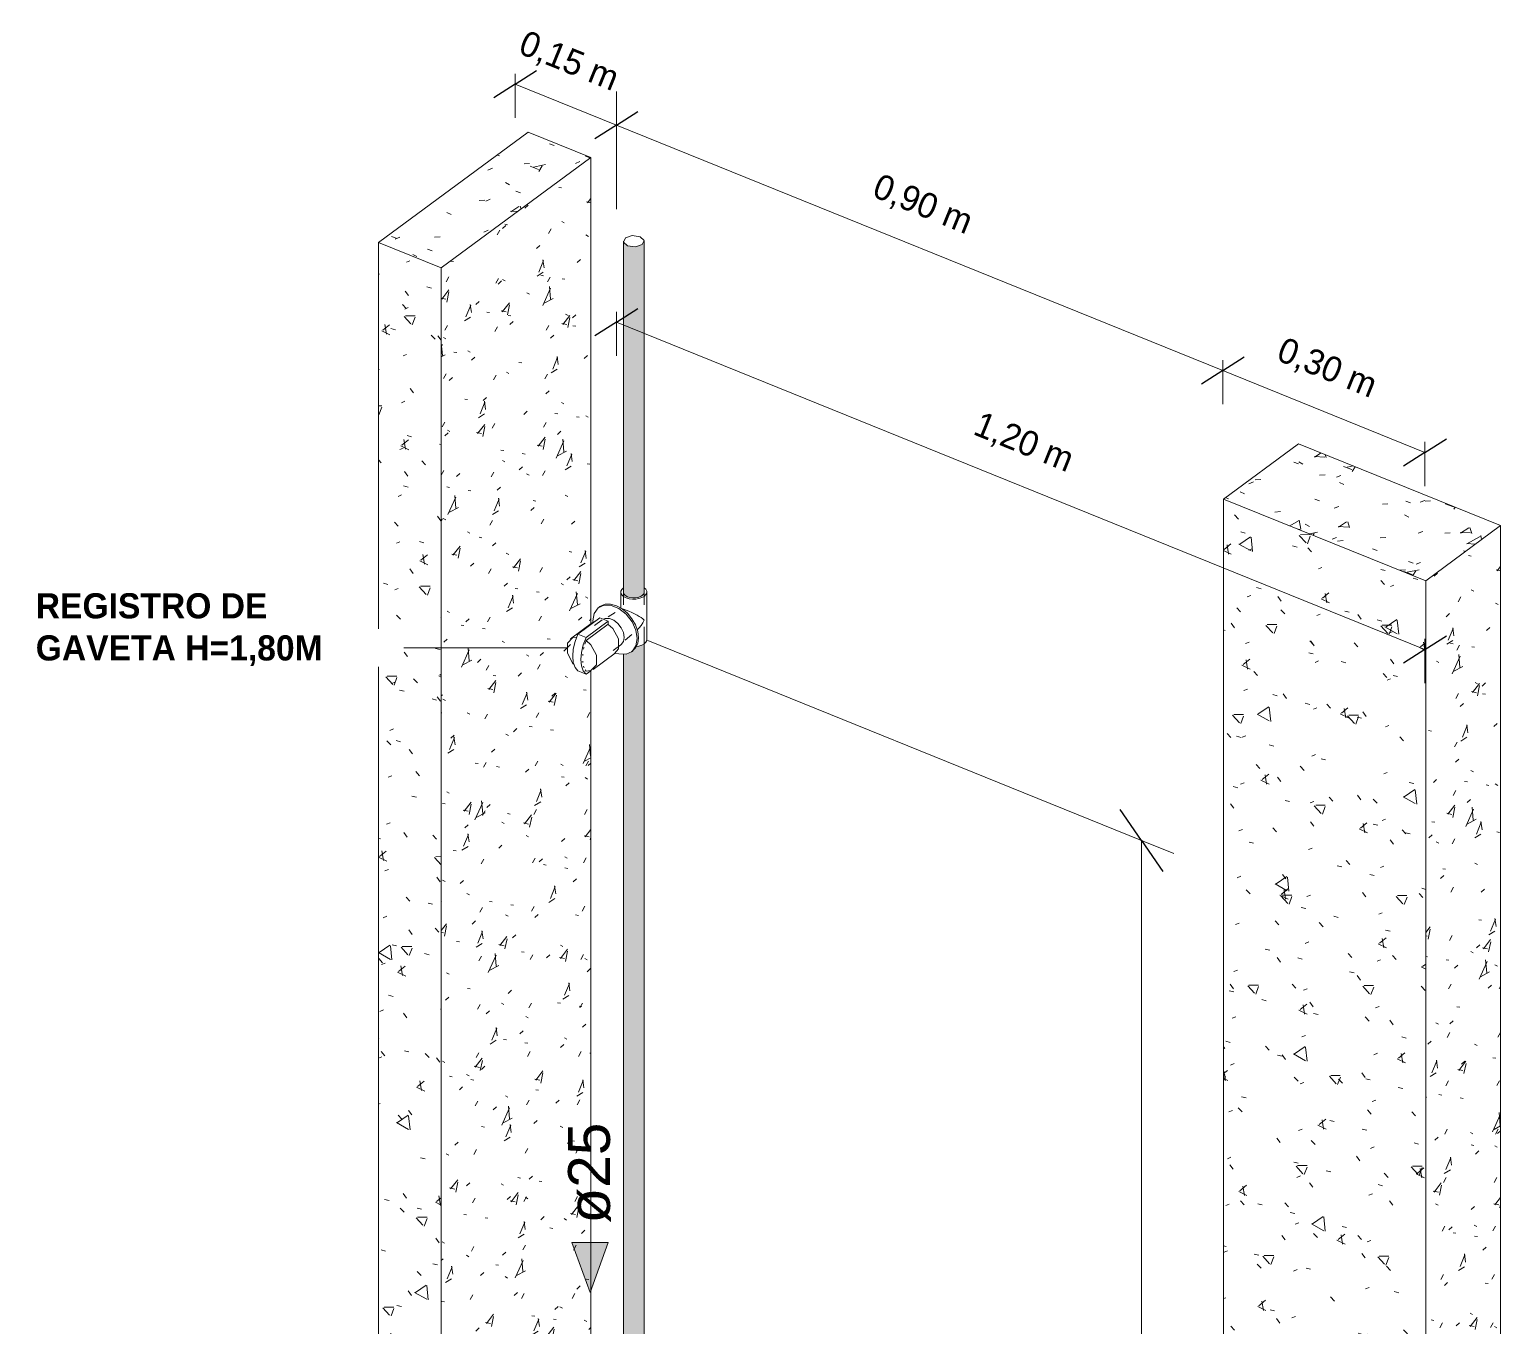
# Model space of a CAD drawing. Header units: metres. Extents: x 15 to 69.3, y -12.4 to 16.4.
# Drawn here: x 53.497 to 55.252, y 13.012 to 14.561 of the extents above; entities that cross this region are included whole.
import ezdxf

# ---------------------------------------------------------------- set-up
doc = ezdxf.new("R2010")
doc.units = ezdxf.units.M
for name, color, linetype, lineweight in [('A-ANNO-DIMS', 7, 'Continuous', 5), ('A-ANNO-DIMS-20', 7, 'Continuous', 5), ('G-ANNO-TEXT', 7, 'Continuous', 5), ('P-PIPE', 7, 'Continuous', 5), ('P-PIPE-IDEN', 7, 'Continuous', 5), ('S-COLS', 7, 'Continuous', 5)]:
    doc.layers.add(name, color=color, linetype=linetype, lineweight=lineweight)
doc.styles.add('Arial', font='arial.ttf', dxfattribs={"height": 0.05})
doc.styles.add('Century Gothic_1', font='GOTHIC.TTF', dxfattribs={"height": 0.03})
doc.styles.add('Century Gothic_B_1', font='GOTHICB.TTF', dxfattribs={"height": 0.03})
doc.dimstyles.new('Setores_1_5', dxfattribs={"dimscale": 0.3048, "dimtxt": 0.031325, "dimasz": 0.208333, "dimexe": 0.15748, "dimexo": 0.098425, "dimgap": 0.114829, "dimtad": 1, "dimrnd": 0.01, "dimzin": 0, "dimdsep": 46, "dimtxsty": 'Century Gothic_1', "dimblk1": 'OBLIQUE', "dimblk2": 'OBLIQUE', "dimsah": 1, "dimcen": 0.09, "dimazin": 0, "dimtfac": 1, "dimtdec": 4, "dimtix": 1, "dimtmove": 0, "dimatfit": 3, "dimfxl": 1, "dimtvp": 1, "dimtolj": 1, "dimtzin": 0, "dimarcsym": 2})
pattern_1 = [(33.089, (-0.36669, 12.919), (0.1457434, -0.0069737), [0.01169, -0.12861]), (357.261, (-0.36669, 12.919), (-0.0281986, 0.083573), [0.01216, -0.13375]), (108.643, (-0.35455, 12.919), (0.117552, 0.076597), [0.00735, -0.08085]), (29.677, (-0.36669, 12.941), (0.216862, -0.018392), [0.01822, -0.20038]), (102.012, (-0.34862, 12.94), (0.189925, 0.108226), [0.01079, -0.11866]), (355.153, (-0.36669, 12.941), (0.189924, 0.1082294), [0.01814, -0.1995]), (11.853, (-0.34637, 12.936), (0.1212938, -0.0447298), [0.01454, -0.15992]), (339.756, (-0.34637, 12.936), (0.0494425, 0.080569), [0.01077, -0.1185]), (58.463, (-0.33627, 12.932), (0.1707286, 0.035833), [0.00788, -0.08665]), (22.76, (-0.36669, 12.919), (0.0024734, 0.03698693), [0.00577, -0.10822, 0.00577, -0.11136, -0.11582]), (22.76, (-0.36669, 12.919), (0.0024734, 0.03698693), [-0.23112, 0.00577, -0.11005]), (4.117, (-0.36669, 12.919), (0.0534519, 0.0438206), [0.00667, -0.07049, 0.00667, -0.122, -0.051]), (4.117, (-0.36669, 12.919), (0.0534519, 0.0438206), [-0.20582, 0.00667, -0.04434]), (340.795, (-0.41201, 12.919), (0.1084739, -0.0025016), [0.00599, -0.03938, 0.00599, -0.13556, -0.18783]), (340.795, (-0.41201, 12.919), (0.1084739, -0.0025016), [-0.18692, 0.00599, -0.18184]), (333.388, (-0.43233, 12.919), (0.1185073, 0.0111235), [0.00553, -0.04893, 0.00553, -0.08127, -0.12316]), (333.388, (-0.43233, 12.919), (0.1185073, 0.0111235), [-0.14126, 0.00553, -0.11763])]

# ---------------------------------------------------------------- blocks, each defined once
blk = doc.blocks.new('Registro de Gaveta - Agua Fria - MEP - Tigre - PVC Cromado - 25 mm-135403-3D_DT_01')
at = {"layer": 'P-PIPE'}
for p, q in [((0.3724, 13.8896), (0.3724, 13.8704)), ((0.3781, 13.8853), (0.3764, 13.8869)), ((0.3865, 13.8828), (0.3833, 13.8832)), ((0.3956, 13.8842), (0.3929, 13.8833)), ((0.3979, 13.8855), (0.3957, 13.8843)), ((0.3995, 13.887), (0.3979, 13.8855)), ((0.4034, 13.833), (0.4034, 13.8896)), ((0.3475, 13.8723), (0.346, 13.8712)), ((0.3655, 13.8654), (0.3572, 13.8601)), ((0.3387, 13.8532), (0.3125, 13.8338)), ((0.3211, 13.8394), (0.3473, 13.8587)), ((0.3571, 13.8548), (0.3309, 13.8354)), ((0.3309, 13.8319), (0.3571, 13.8512)), ((0.3391, 13.8554), (0.3392, 13.8534)), ((0.3502, 13.8566), (0.3411, 13.8499)), ((0.3473, 13.8587), (0.3571, 13.8548)), ((0.3571, 13.8512), (0.3571, 13.8548)), ((0.3211, 13.8394), (0.3309, 13.8354)), ((0.3295, 13.8276), (0.3309, 13.8318)), ((0.3777, 13.8323), (0.3853, 13.8388)), ((0.3919, 13.8444), (0.3921, 13.8446)), ((0.3395, 13.7973), (0.3657, 13.8167)), ((0.3633, 13.8199), (0.3723, 13.8266)), ((0.385, 13.8183), (0.3865, 13.8195)), ((0.3309, 13.7918), (0.3211, 13.7957)), ((0.3309, 13.7953), (0.3299, 13.7968)), ((0.3309, 13.7918), (0.3364, 13.7958))]:
    blk.add_line(p, q, dxfattribs=at)
for points in [[(0.3754, 13.8946, 0), (0.3734, 13.8927, 0), (0.3725, 13.8905, 0), (0.3725, 13.8883, 0), (0.3737, 13.8862, 0), (0.3757, 13.8843, 0), (0.3786, 13.8828, 0)], [(0.3764, 13.8869, 0), (0.3755, 13.8886, 0), (0.3754, 13.8904, 0)], [(0.3832, 13.8833, 0), (0.3804, 13.8841, 0), (0.3782, 13.8853, 0)], [(0.3786, 13.8828, 0), (0.3822, 13.8817, 0), (0.3861, 13.8812, 0), (0.3902, 13.8812, 0), (0.394, 13.8818, 0), (0.3975, 13.883, 0), (0.4003, 13.8845, 0), (0.4023, 13.8865, 0), (0.4033, 13.8886, 0), (0.4032, 13.8908, 0), (0.4021, 13.893, 0), (0.4003, 13.8946, 0)], [(0.3927, 13.8833, 0), (0.3897, 13.8828, 0), (0.3866, 13.8828, 0)], [(0.4003, 13.8902, 0), (0.4003, 13.8888, 0), (0.3995, 13.8871, 0)], [(0.3919, 13.8341, 0), (0.3903, 13.8441, 0), (0.3857, 13.8542, 0), (0.3787, 13.8632, 0), (0.3701, 13.87, 0), (0.3609, 13.8737, 0), (0.3523, 13.8739, 0), (0.3453, 13.8706, 0), (0.3407, 13.8642, 0), (0.3391, 13.8554, 0)], [(0.3475, 13.8723, 0), (0.3483, 13.8728, 0), (0.3538, 13.875, 0), (0.3602, 13.8752, 0), (0.367, 13.8733, 0), (0.3738, 13.8696, 0), (0.3802, 13.8643, 0), (0.3856, 13.8577, 0), (0.3898, 13.8504, 0), (0.3925, 13.8427, 0), (0.3934, 13.8352, 0)], [(0.3786, 13.8681, 0), (0.3756, 13.8692, 0), (0.3736, 13.8698, 0)], [(0.4003, 13.8562, 0), (0.3988, 13.8578, 0), (0.3968, 13.8591, 0), (0.3944, 13.8604, 0), (0.3917, 13.8619, 0), (0.3886, 13.8635, 0), (0.3853, 13.8651, 0), (0.3819, 13.8667, 0), (0.3786, 13.8681, 0)], [(0.3417, 13.8547, 0), (0.3415, 13.8546, 0), (0.3375, 13.852, 0)], [(0.3512, 13.8573, 0), (0.3538, 13.8582, 0), (0.3587, 13.8581, 0), (0.3639, 13.856, 0), (0.3688, 13.8521, 0), (0.3727, 13.847, 0), (0.3754, 13.8413, 0), (0.3763, 13.8356, 0)], [(0.3648, 13.8162, 0), (0.3695, 13.822, 0), (0.3695, 13.8338, 0), (0.3629, 13.846, 0), (0.3573, 13.851, 0)], [(0.3919, 13.8444, 0), (0.3944, 13.8468, 0), (0.3968, 13.8497, 0), (0.3988, 13.8528, 0), (0.4003, 13.8562, 0)], [(0.3198, 13.836, 0), (0.3153, 13.8353, 0), (0.3087, 13.8285, 0), (0.3087, 13.8167, 0), (0.3153, 13.8045, 0), (0.3165, 13.8033, 0)], [(0.3211, 13.7957, 0), (0.3178, 13.7998, 0), (0.3157, 13.8057, 0), (0.315, 13.8131, 0), (0.3157, 13.8215, 0), (0.3178, 13.8305, 0), (0.3211, 13.8394, 0)], [(0.3309, 13.8354, 0), (0.3276, 13.8265, 0), (0.3255, 13.8175, 0), (0.3248, 13.8091, 0), (0.3255, 13.8017, 0), (0.3276, 13.7958, 0), (0.3309, 13.7918, 0)], [(0.3309, 13.7953, 0), (0.3367, 13.7959, 0), (0.3434, 13.8027, 0), (0.3434, 13.8144, 0), (0.3367, 13.8266, 0), (0.3309, 13.8319, 0)], [(0.3663, 13.8169, 0), (0.3701, 13.8158, 0), (0.3787, 13.8156, 0), (0.3857, 13.8189, 0), (0.3903, 13.8253, 0), (0.3919, 13.8341, 0)], [(0.3763, 13.8356, 0), (0.3754, 13.8306, 0), (0.3727, 13.827, 0), (0.3723, 13.8266, 0)], [(0.3934, 13.8352, 0), (0.3925, 13.8284, 0), (0.3898, 13.8229, 0), (0.3856, 13.8189, 0)], [(0.4033, 13.8337, 0), (0.4033, 13.832, 0), (0.4023, 13.8299, 0), (0.4003, 13.8279, 0), (0.3975, 13.8264, 0), (0.394, 13.8252, 0), (0.3907, 13.8247, 0)], [(0.3269, 13.8141, 0), (0.3269, 13.8146, 0), (0.327, 13.8157, 0)], [(0.328, 13.8216, 0), (0.3283, 13.8231, 0), (0.3284, 13.8237, 0)], [(0.3271, 13.8057, 0), (0.3269, 13.8068, 0), (0.3269, 13.8071, 0)], [(0.3286, 13.7993, 0), (0.3283, 13.8002, 0), (0.328, 13.8012, 0)]]:
    blk.add_polyline3d(points, dxfattribs=at)
blk = doc.blocks.new('Pilar retangular - 15 x 30 cm-3622251-3D_DT_01')
at = {"layer": 'S-COLS', "true_color": 0xa2a2a2}
h = blk.add_hatch(dxfattribs=at)
h.set_pattern_fill('FP_21', color=253, style=0, pattern_type=2)
h.set_pattern_definition(pattern_1)
h.paths.add_polyline_path([(1.3326, 13.903), (1.4218, 13.9689), (1.1806, 14.0665), (1.0914, 14.0005), (1.314, 13.9105)])
at = {"layer": 'S-COLS', "true_color": 0xc0c0c0}
h = blk.add_hatch(dxfattribs=at)
h.set_pattern_fill('FP_22', color=9, style=0, pattern_type=2)
h.set_pattern_definition([(39.92, (1.095, 13.55), (0.117166, -0.058078), [0.01027, -0.11295]), (333.633, (1.095, 13.55), (-0.0226694, 0.1371455), [0.0109, -0.11987]), (99.384, (1.105, 13.545), (0.094493, 0.079065), [0.01158, -0.12742]), (34.254, (1.095, 13.584), (0.174332, -0.098681), [0.01539, -0.16932]), (96.1, (1.109, 13.576), (0.152677, 0.103963), [0.01698, -0.18682]), (330.486, (1.095, 13.584), (0.152671, 0.10397), [0.01669, -0.18363]), (359.728, (1.111, 13.569), (0.097499, -0.107944), [0.01144, -0.12581]), (312.09, (1.111, 13.569), (0.039743, 0.107291), [0.01212, -0.13334]), (69.674, (1.119, 13.56), (0.137249, -0.000656), [0.00953, -0.10488]), (21.537, (1.095, 13.55), (0.001981, 0.0558356), [0.0046, -0.08624, 0.0046, -0.08875, -0.0923]), (21.537, (1.095, 13.55), (0.001981, 0.0558356), [-0.18418, 0.0046, -0.0877]), (345.027, (1.095, 13.55), (0.0429736, 0.049715), [0.00553, -0.05851, 0.00553, -0.10125, -0.04233]), (345.027, (1.095, 13.55), (0.0429736, 0.049715), [-0.17083, 0.00553, -0.0368]), (313.113, (1.058, 13.565), (0.08719705, -0.03911755), [0.00665, -0.04374, 0.00665, -0.15058, -0.20863]), (313.113, (1.058, 13.565), (0.08719705, -0.03911755), [-0.20762, 0.00665, -0.20198]), (306.347, (1.042, 13.572), (0.0952597, -0.0215063), [0.00671, -0.05933, 0.00671, -0.09855, -0.14935]), (306.347, (1.042, 13.572), (0.0952597, -0.0215063), [-0.1713, 0.00671, -0.14265])])
h.paths.add_polyline_path([(1.1906, 11.9822), (1.3326, 11.9822), (1.3326, 13.903), (1.0914, 14.0005), (1.0914, 12.0151), (1.2352, 12.0151)])
h = blk.add_hatch(dxfattribs=at)
h.set_pattern_fill('FP_23', color=9, style=0, pattern_type=2)
h.set_pattern_definition([(67.519, (-0.12889, 12.374), (0.0866924, 0.053388), [0.01524, -0.16762]), (31.624, (-0.12889, 12.374), (-0.0167644, 0.115583), [0.00848, -0.09333]), (98.255, (-0.12167, 12.379), (0.069924, 0.1689703), [0.00973, -0.10706]), (65.615, (-0.12889, 12.408), (0.1289928, 0.067154), [0.0228, -0.25082]), (95.03, (-0.11814, 12.414), (0.112965, 0.249214), [0.01523, -0.16753]), (27.503, (-0.12889, 12.408), (0.112963, 0.24921), [0.01212, -0.13331]), (51.986, (-0.1168, 12.409), (0.072139, -0.0151894), [0.01374, -0.15116]), (348.111, (-0.1168, 12.409), (0.029405, 0.145105), [0.00614, -0.06758]), (78.543, (-0.11079, 12.407), (0.1015493, 0.1299177), [0.01234, -0.13572]), (61.201, (-0.12889, 12.374), (0.0014685, 0.0577219), [0.00657, -0.12321, 0.00657, -0.12679, -0.13187]), (61.201, (-0.12889, 12.374), (0.0014685, 0.0577219), [-0.26314, 0.00657, -0.1253]), (42.746, (-0.12889, 12.374), (0.03179415, 0.090595), [0.00538, -0.05695, 0.00538, -0.09856, -0.0412]), (42.746, (-0.12889, 12.374), (0.03179415, 0.090595), [-0.16628, 0.00538, -0.03582]), (351.031, (-0.15584, 12.354), (0.0645231, 0.0438368), [0.00341, -0.02239, 0.00341, -0.07709, -0.10681]), (351.031, (-0.15584, 12.354), (0.0645231, 0.0438368), [-0.10629, 0.00341, -0.1034]), (331.148, (-0.16793, 12.345), (0.070482, 0.0691187), [0.00336, -0.02971, 0.00336, -0.04934, -0.07478]), (331.148, (-0.16793, 12.345), (0.070482, 0.0691187), [-0.08577, 0.00336, -0.07142])])
h.paths.add_polyline_path([(1.3326, 11.851), (1.4218, 11.9169), (1.4218, 13.9689), (1.3326, 13.903), (1.3326, 11.8655)])
at = {"layer": 'S-COLS'}
for p, q in [((1.1806, 14.0665), (1.0914, 14.0005)), ((1.4218, 13.9689), (1.1806, 14.0665)), ((1.0914, 14.0005), (1.3326, 13.903)), ((1.0914, 14.0005), (1.0914, 12.0468)), ((1.3326, 13.903), (1.4218, 13.9689)), ((1.4218, 13.9689), (1.4218, 11.9169)), ((1.3326, 13.903), (1.3326, 11.851)), ((1.4218, 11.9169), (1.3326, 11.851))]:
    blk.add_line(p, q, dxfattribs=at)
at = {"layer": 'S-COLS', "color": 253, "true_color": 0x999999}
for p in [(1.0914, 12.0468), (1.1261, 11.9345)]:
    blk.add_line(p, (1.0914, 11.9485), dxfattribs=at)
at = {"layer": 'S-COLS', "color": 254, "true_color": 0xcccccc}
blk.add_line((1.3199, 11.8561), (1.1261, 11.9345), dxfattribs=at)
at = {"layer": 'S-COLS', "color": 8, "true_color": 0x808080}
blk.add_line((1.3326, 11.851), (1.3199, 11.8561), dxfattribs=at)
blk = doc.blocks.new('Pilar retangular - 15 x 30 cm-V73-3D_DT_01')
at = {"layer": 'S-COLS', "true_color": 0xa2a2a2}
h = blk.add_hatch(dxfattribs=at)
h.set_pattern_fill('FP_21', color=253, style=0, pattern_type=2)
h.set_pattern_definition(pattern_1)
h.paths.add_polyline_path([(0.1581, 14.2761), (0.3366, 14.4079), (0.2617, 14.4382), (0.0832, 14.3064)])
at = {"layer": 'S-COLS', "true_color": 0xc0c0c0}
h = blk.add_hatch(dxfattribs=at)
h.set_pattern_fill('FP_25', color=9, style=0, pattern_type=2)
h.set_pattern_definition([(67.519, (-1.214, 12.813), (0.0866924, 0.053388), [0.01524, -0.16762]), (31.624, (-1.214, 12.813), (-0.0167644, 0.115583), [0.00848, -0.09333]), (98.255, (-1.207, 12.818), (0.069924, 0.1689703), [0.00973, -0.10706]), (65.615, (-1.214, 12.847), (0.1289928, 0.067154), [0.0228, -0.25082]), (95.03, (-1.203, 12.853), (0.112965, 0.249214), [0.01523, -0.16753]), (27.503, (-1.214, 12.847), (0.112963, 0.24921), [0.01212, -0.13331]), (51.986, (-1.202, 12.848), (0.072139, -0.0151894), [0.01374, -0.15116]), (348.111, (-1.202, 12.848), (0.029405, 0.145105), [0.00614, -0.06758]), (78.543, (-1.196, 12.846), (0.1015493, 0.1299177), [0.01234, -0.13572]), (61.201, (-1.214, 12.813), (0.0014685, 0.0577219), [0.00657, -0.12321, 0.00657, -0.12679, -0.13187]), (61.201, (-1.214, 12.813), (0.0014685, 0.0577219), [-0.26314, 0.00657, -0.1253]), (42.746, (-1.214, 12.813), (0.03179415, 0.090595), [0.00538, -0.05695, 0.00538, -0.09856, -0.0412]), (42.746, (-1.214, 12.813), (0.03179415, 0.090595), [-0.16628, 0.00538, -0.03582]), (351.031, (-1.241, 12.793), (0.0645231, 0.0438368), [0.00341, -0.02239, 0.00341, -0.07709, -0.10681]), (351.031, (-1.241, 12.793), (0.0645231, 0.0438368), [-0.10629, 0.00341, -0.1034]), (331.148, (-1.253, 12.784), (0.070482, 0.0691187), [0.00336, -0.02971, 0.00336, -0.04934, -0.07478]), (331.148, (-1.253, 12.784), (0.070482, 0.0691187), [-0.08577, 0.00336, -0.07142])])
h.paths.add_polyline_path([(0.1581, 12.3223), (0.3366, 12.4542), (0.3366, 12.529), (0.3078, 12.5406), (0.3075, 12.5403), (0.3049, 12.5389), (0.3022, 12.5387), (0.2987, 12.5401), (0.2967, 12.541), (0.2957, 12.5428), (0.2866, 12.5464), (0.285, 12.5478), (0.2819, 12.5477), (0.2785, 12.5448), (0.2754, 12.5423), (0.2727, 12.5388), (0.27, 12.5368), (0.2673, 12.5357), (0.2637, 12.5357), (0.2623, 12.5361), (0.1937, 12.4853), (0.1931, 12.4819), (0.1919, 12.4795), (0.1884, 12.4765), (0.1876, 12.476), (0.1847, 12.4747), (0.1836, 12.4747), (0.1783, 12.4707), (0.1752, 12.4697), (0.1746, 12.4696), (0.1737, 12.4691), (0.1681, 12.4671), (0.1648, 12.4662), (0.1606, 12.4654), (0.1596, 12.4644), (0.1581, 12.4643), (0.1581, 12.3696)])
h.paths.add_polyline_path([(0.1586, 12.4935), (0.1593, 12.4938), (0.1626, 12.4966), (0.1656, 12.4991), (0.1679, 12.5023), (0.1718, 12.5049), (0.1738, 12.5057), (0.1778, 12.5056), (0.1788, 12.5054), (0.2474, 12.5561), (0.2478, 12.5591), (0.2491, 12.5619), (0.2527, 12.565), (0.2534, 12.5653), (0.2564, 12.5667), (0.2574, 12.5667), (0.2634, 12.5709), (0.2658, 12.5717), (0.2665, 12.5718), (0.2689, 12.573), (0.2723, 12.5743), (0.2753, 12.575), (0.2803, 12.5758), (0.2862, 12.5758), (0.2878, 12.5757), (0.2929, 12.5747), (0.2953, 12.574), (0.2974, 12.5743), (0.3016, 12.5727), (0.3068, 12.5705), (0.3092, 12.571), (0.3147, 12.5687), (0.316, 12.5673), (0.317, 12.5641), (0.3173, 12.5636), (0.3366, 12.5558), (0.3364, 13.7958), (0.3309, 13.7918), (0.321, 13.7958), (0.3178, 13.7998), (0.3165, 13.8034), (0.315, 13.8049), (0.3112, 13.8104), (0.3087, 13.8167), (0.3078, 13.823), (0.3087, 13.8285), (0.3112, 13.8327), (0.3366, 13.8515), (0.3366, 14.4079), (0.1581, 14.2761), (0.1583, 12.4937), (0.1585, 12.4936)])
h = blk.add_hatch(dxfattribs=at)
h.set_pattern_fill('FP_24', color=9, style=0, pattern_type=2)
h.set_pattern_definition([(39.92, (1.006, 13.484), (0.117166, -0.058078), [0.01027, -0.11295]), (333.633, (1.006, 13.484), (-0.022669, 0.1371455), [0.0109, -0.11987]), (99.384, (1.015, 13.48), (0.094493, 0.079065), [0.01158, -0.12742]), (34.254, (1.006, 13.518), (0.174332, -0.098681), [0.01539, -0.16932]), (96.1, (1.02, 13.51), (0.152677, 0.103963), [0.01698, -0.18682]), (330.486, (1.006, 13.518), (0.152671, 0.10397), [0.01669, -0.18363]), (359.728, (1.022, 13.503), (0.097499, -0.107944), [0.01144, -0.12581]), (312.09, (1.022, 13.503), (0.039743, 0.107291), [0.01212, -0.13334]), (69.674, (1.03, 13.494), (0.137249, -0.000656), [0.00953, -0.10488]), (21.537, (1.006, 13.484), (0.001981, 0.0558356), [0.0046, -0.08624, 0.0046, -0.08875, -0.0923]), (21.537, (1.006, 13.484), (0.001981, 0.0558356), [-0.18418, 0.0046, -0.0877]), (345.027, (1.006, 13.484), (0.0429736, 0.049715), [0.00553, -0.05851, 0.00553, -0.10125, -0.04233]), (345.027, (1.006, 13.484), (0.0429736, 0.049715), [-0.17083, 0.00553, -0.0368]), (313.113, (0.96914, 13.499), (0.08719705, -0.03911755), [0.00665, -0.04374, 0.00665, -0.15058, -0.20863]), (313.113, (0.96914, 13.499), (0.08719705, -0.03911755), [-0.20762, 0.00665, -0.20198]), (306.347, (0.9528, 13.506), (0.0952597, -0.0215063), [0.00671, -0.05933, 0.00671, -0.09855, -0.14935]), (306.347, (0.9528, 13.506), (0.0952597, -0.0215063), [-0.1713, 0.00671, -0.14265])])
h.paths.add_polyline_path([(0.1062, 12.284), (0.1581, 12.3223), (0.1581, 12.4643), (0.1471, 12.4633), (0.1458, 12.4619), (0.1418, 12.4616), (0.141, 12.4629), (0.14, 12.4654), (0.1228, 12.4638), (0.1225, 12.4616), (0.1222, 12.4603), (0.1214, 12.4599), (0.1177, 12.4596), (0.1162, 12.4609), (0.1035, 12.46), (0.1025, 12.4608), (0.1016, 12.4604), (0.0985, 12.4577), (0.0954, 12.4552), (0.0927, 12.4517), (0.09, 12.4497), (0.0872, 12.4486), (0.0837, 12.4486), (0.0832, 12.4485), (0.0832, 12.3526), (0.1062, 12.3696)])
h.paths.add_polyline_path([(0.0832, 12.4838), (0.0853, 12.4846), (0.0864, 12.4847), (0.0882, 12.4856), (0.093, 12.4873), (0.0981, 12.4884), (0.1006, 12.489), (0.1016, 12.4899), (0.1142, 12.4912), (0.1153, 12.4924), (0.1192, 12.4928), (0.12, 12.4913), (0.1211, 12.4889), (0.1383, 12.4905), (0.1385, 12.4926), (0.139, 12.4942), (0.1397, 12.4944), (0.1433, 12.4947), (0.1449, 12.4935), (0.1575, 12.4944), (0.1581, 12.4941), (0.1581, 14.2761), (0.0832, 14.3064), (0.0832, 12.4838)])
at = {"layer": 'S-COLS'}
for p, q in [((0.2617, 14.4382), (0.0832, 14.3064)), ((0.3366, 14.4079), (0.2617, 14.4382)), ((0.1581, 14.2761), (0.3366, 14.4079)), ((0.3366, 13.8514), (0.3366, 14.4079)), ((0.0832, 14.3064), (0.1581, 14.2761)), ((0.0832, 12.4838), (0.0832, 14.3064)), ((0.1581, 14.2761), (0.1581, 12.4939)), ((0.3366, 12.5557), (0.3366, 13.7958)), ((0.3366, 12.4542), (0.3366, 12.529)), ((0.1581, 12.4643), (0.1581, 12.3223)), ((0.0832, 12.3526), (0.0832, 12.4487))]:
    blk.add_line(p, q, dxfattribs=at)
at = {"layer": 'S-COLS', "color": 254, "true_color": 0xcccccc}
for p, q in [((0.3366, 12.4234), (0.3366, 12.4542)), ((0.0832, 12.2669), (0.0832, 12.3526)), ((0.2866, 12.319), (0.2474, 12.29)), ((0.0832, 12.2544), (0.0832, 12.2669)), ((0.1581, 12.2241), (0.0832, 12.2544))]:
    blk.add_line(p, q, dxfattribs=at)
at = {"layer": 'S-COLS', "color": 254, "true_color": 0xe5e5e5}
for p, q in [((0.3366, 12.4231), (0.3366, 12.4234)), ((0.3366, 12.4224), (0.3366, 12.4231)), ((0.3366, 12.4215), (0.3366, 12.4224)), ((0.3366, 12.411), (0.3366, 12.4213)), ((0.2924, 12.3233), (0.2872, 12.3195)), ((0.2871, 12.3194), (0.2866, 12.319))]:
    blk.add_line(p, q, dxfattribs=at)
at = {"layer": 'S-COLS', "color": 7, "true_color": 0xf2f2f2}
for p, q in [((0.3366, 12.4107), (0.3366, 12.411)), ((0.3366, 12.41), (0.3366, 12.4107)), ((0.3366, 12.4064), (0.3366, 12.41)), ((0.3366, 12.356), (0.3366, 12.4063)), ((0.3366, 12.356), (0.3332, 12.3535)), ((0.323, 12.3459), (0.2924, 12.3233)), ((0.3331, 12.3534), (0.3231, 12.346))]:
    blk.add_line(p, q, dxfattribs=at)
at = {"layer": 'S-COLS', "color": 253, "true_color": 0x999999}
for p in [(0.1581, 12.3223), (0.2474, 12.29)]:
    blk.add_line(p, (0.1581, 12.2241), dxfattribs=at)
blk = doc.blocks.new('Anotacao_Tuboseta - Fluxo 2-2612755-3D_DT_01')
at = {"layer": 'P-PIPE-IDEN'}
blk.add_hatch(color=256, dxfattribs=at).paths.add_polyline_path([(0.3572, 13.1138), (0.3356, 13.0543), (0.3139, 13.1138)])
for p, q in [((0.3572, 13.1138), (0.3139, 13.1138)), ((0.3139, 13.1138), (0.3356, 13.0543)), ((0.3356, 13.0543), (0.3572, 13.1138))]:
    blk.add_line(p, q, dxfattribs=at)
blk = doc.blocks.new('DIMBLOCK67-3D_DT_01')
at = {"layer": 'A-ANNO-DIMS-20'}
for p, q in [((54.8241, 13.5935), (54.235, 13.8318)), ((54.8241, 13.5935), (54.8241, 12.0863)), ((54.8241, 13.5935), (54.8627, 13.5778)), ((54.8241, 12.0863), (54.7855, 12.102)), ((54.8241, 12.0863), (54.8361, 12.0815))]:
    blk.add_line(p, q, dxfattribs=at)
at = {"layer": 'A-ANNO-DIMS-20', "lineweight": 25}
for p, q in [((54.8241, 13.5935), (54.7986, 13.6304)), ((54.8241, 13.5935), (54.8496, 13.5565)), ((54.8241, 12.0863), (54.7986, 12.1233)), ((54.8241, 12.0863), (54.8496, 12.0494))]:
    blk.add_line(p, q, dxfattribs=at)
at = {"layer": 'A-ANNO-DIMS-20', "color": 0, "insert": (54.7575, 12.7852), "char_height": 0.03, "width": 0.158714, "attachment_point": 1, "rotation": 90, "line_spacing_factor": 0.984502, "style": 'Century Gothic_1'}
blk.add_mtext('1,80 m', dxfattribs=at)
blk = doc.blocks.new('_Oblique')
at = {"color": 0, "linetype": 'ByBlock', "lineweight": -2}
blk.add_line((-0.5, -0.5), (0.5, 0.5), dxfattribs=at)
blk = doc.blocks.new('DIMBLOCK71-3D_DT_01')
at = {"layer": 'A-ANNO-DIMS-20'}
for p, q in [((54.1975, 14.4464), (54.1975, 14.4866)), ((54.921, 14.1537), (54.1975, 14.4464)), ((54.1975, 14.4464), (54.1975, 14.3462)), ((54.921, 14.1537), (54.921, 14.1662)), ((54.921, 14.1537), (54.921, 14.1135))]:
    blk.add_line(p, q, dxfattribs=at)
at = {"layer": 'A-ANNO-DIMS-20', "lineweight": 25}
for p, q in [((54.1975, 14.4464), (54.223, 14.4627)), ((54.1975, 14.4464), (54.172, 14.4302)), ((54.921, 14.1537), (54.9465, 14.17)), ((54.921, 14.1537), (54.8955, 14.1375))]:
    blk.add_line(p, q, dxfattribs=at)
at = {"layer": 'A-ANNO-DIMS-20', "color": 0, "insert": (54.5124, 14.3898), "char_height": 0.03, "width": 0.158714, "attachment_point": 1, "rotation": 337.9733, "line_spacing_factor": 0.984502, "style": 'Century Gothic_1'}
blk.add_mtext('0,90 m', dxfattribs=at)
blk = doc.blocks.new('DIMBLOCK72-3D_DT_01')
at = {"layer": 'A-ANNO-DIMS-20', "lineweight": 25}
for p, q in [((54.0769, 14.4952), (54.1024, 14.5115)), ((54.0769, 14.4952), (54.0514, 14.4789)), ((54.1975, 14.4464), (54.223, 14.4627)), ((54.1975, 14.4464), (54.172, 14.4302))]:
    blk.add_line(p, q, dxfattribs=at)
at = {"layer": 'A-ANNO-DIMS-20'}
for p, q in [((54.0769, 14.4952), (54.0769, 14.5077)), ((54.1975, 14.4464), (54.0769, 14.4952)), ((54.0769, 14.4952), (54.0769, 14.455)), ((54.1975, 14.4464), (54.1975, 14.4866)), ((54.1975, 14.4464), (54.1975, 14.3462))]:
    blk.add_line(p, q, dxfattribs=at)
at = {"layer": 'A-ANNO-DIMS-20', "color": 0, "insert": (54.0903, 14.5606), "char_height": 0.03, "width": 0.158714, "attachment_point": 1, "rotation": 337.9733, "line_spacing_factor": 0.984502, "style": 'Century Gothic_1'}
blk.add_mtext('0,15 m', dxfattribs=at)
blk = doc.blocks.new('DIMBLOCK73-3D_DT_01')
at = {"layer": 'A-ANNO-DIMS-20', "lineweight": 25}
for p, q in [((54.1975, 14.2115), (54.223, 14.2277)), ((54.1975, 14.2115), (54.172, 14.1952)), ((55.1621, 13.8212), (55.1877, 13.8374)), ((55.1621, 13.8212), (55.1366, 13.8049))]:
    blk.add_line(p, q, dxfattribs=at)
at = {"layer": 'A-ANNO-DIMS-20'}
for p, q in [((54.1975, 14.2115), (54.1975, 14.2239)), ((55.1621, 13.8212), (54.1975, 14.2115)), ((54.1975, 14.2115), (54.1975, 14.1713)), ((55.1621, 13.8212), (55.1621, 13.8337)), ((55.1621, 13.8212), (55.1621, 13.781))]:
    blk.add_line(p, q, dxfattribs=at)
at = {"layer": 'A-ANNO-DIMS-20', "color": 0, "insert": (54.6329, 14.1061), "char_height": 0.03, "width": 0.158714, "attachment_point": 1, "rotation": 337.9733, "line_spacing_factor": 0.984502, "style": 'Century Gothic_1'}
blk.add_mtext('1,20 m', dxfattribs=at)
blk = doc.blocks.new('DIMBLOCK74-3D_DT_01')
at = {"layer": 'A-ANNO-DIMS-20', "lineweight": 25}
for p, q in [((54.921, 14.1537), (54.9465, 14.17)), ((54.921, 14.1537), (54.8955, 14.1375)), ((55.1621, 14.0562), (55.1877, 14.0724)), ((55.1621, 14.0562), (55.1366, 14.0399))]:
    blk.add_line(p, q, dxfattribs=at)
at = {"layer": 'A-ANNO-DIMS-20'}
for p, q in [((54.921, 14.1537), (54.921, 14.1662)), ((55.1621, 14.0562), (54.921, 14.1537)), ((54.921, 14.1537), (54.921, 14.1135)), ((55.1621, 14.0562), (55.1621, 14.0686)), ((55.1621, 14.0562), (55.1621, 14.016))]:
    blk.add_line(p, q, dxfattribs=at)
at = {"layer": 'A-ANNO-DIMS-20', "color": 0, "insert": (54.9947, 14.1947), "char_height": 0.03, "width": 0.158714, "attachment_point": 1, "rotation": 337.9733, "line_spacing_factor": 0.984502, "style": 'Century Gothic_1'}
blk.add_mtext('0,30 m', dxfattribs=at)

msp = doc.modelspace()

# ---------------------------------------------------------------- hatches: boundary and pattern name
at = {"layer": 'P-PIPE', "true_color": 0x00ffff}
for points in [[(54.2109, 13.8841), (54.2109, 14.3025), (54.206, 14.3069), (54.2061, 13.8884), (54.2071, 13.8867), (54.2092, 13.885), (54.2105, 13.8843)], [(54.217, 13.8828), (54.2207, 13.8829), (54.2246, 13.8837), (54.2267, 13.8845), (54.2284, 13.8855), (54.2284, 14.3039), (54.2202, 14.3012), (54.2109, 14.3025), (54.2109, 13.8841), (54.2147, 13.8831), (54.2167, 13.8828)], [(54.2284, 13.8855), (54.23, 13.8871), (54.2308, 13.8889), (54.2307, 14.309), (54.2284, 14.3039), (54.2284, 13.8871)], [(54.2109, 12.5429), (54.2109, 12.9423), (54.2097, 12.9438), (54.2081, 12.9466), (54.207, 12.9502), (54.2067, 12.9531), (54.207, 12.9567), (54.2086, 12.9606), (54.2104, 12.963), (54.2109, 12.9634), (54.2109, 13.8164), (54.2092, 13.8156), (54.206, 13.8156), (54.206, 12.5474), (54.2069, 12.5457), (54.2086, 12.5442), (54.2109, 12.5429)]]:
    msp.add_hatch(color=4, dxfattribs=at).paths.add_polyline_path(points)
h = msp.add_hatch(color=4, dxfattribs=at)
h.paths.add_polyline_path([(54.217, 12.5416), (54.2208, 12.5418), (54.2243, 12.5425), (54.2267, 12.5434), (54.2284, 12.5444), (54.2284, 12.8702), (54.2188, 12.8633), (54.2173, 12.8633), (54.2146, 12.8644), (54.2137, 12.8649), (54.2135, 12.8652), (54.2136, 12.8876), (54.2141, 12.8883), (54.2255, 12.8994), (54.2255, 12.9394), (54.2202, 12.9384), (54.218, 12.9384), (54.2148, 12.9394), (54.212, 12.9412), (54.2109, 12.9423), (54.211, 12.5429), (54.2142, 12.542), (54.2167, 12.5417)])
h.paths.add_polyline_path([(54.2109, 12.9634), (54.2127, 12.9647), (54.2161, 12.966), (54.2284, 12.9689), (54.2284, 13.8266), (54.2273, 13.8261), (54.2233, 13.825), (54.2212, 13.8246), (54.2202, 13.8227), (54.2162, 13.8189), (54.2109, 13.8164), (54.2109, 12.9635)])
h = msp.add_hatch(color=4, dxfattribs=at)
h.paths.add_polyline_path([(54.2284, 12.5444), (54.23, 12.5459), (54.2308, 12.5477), (54.2308, 12.8675), (54.2299, 12.8682), (54.2292, 12.8707), (54.2284, 12.8702), (54.2284, 12.5459)])
h.paths.add_polyline_path([(54.2284, 12.9688), (54.2308, 12.9692), (54.2308, 13.8279), (54.2284, 13.8264), (54.2284, 12.9689)])

# ---------------------------------------------------------------- linework, layer by layer
at = {"layer": 'G-ANNO-TEXT', "color": 1, "true_color": 0xff0000}
for p, q in [((53.9027, 13.823), (53.9014, 13.823)), ((54.1387, 13.823), (53.9027, 13.823)), ((54.1387, 13.823), (54.1348, 13.819)), ((54.1387, 13.823), (54.1427, 13.8269))]:
    msp.add_line(p, q, dxfattribs=at)
at = {"layer": 'P-PIPE'}
for p, q in [((54.2059, 14.308), (54.2059, 13.8743)), ((54.2309, 13.8743), (54.2309, 14.308)), ((54.2309, 12.9691), (54.2309, 13.8483)), ((54.2059, 13.8157), (54.2059, 12.5338))]:
    msp.add_line(p, q, dxfattribs=at)
for points in [[(54.2083, 14.312, 0), (54.206, 14.3069, 0), (54.2109, 14.3025, 0)], [(54.2258, 14.3134, 0), (54.2165, 14.3147, 0), (54.2083, 14.312, 0)], [(54.2109, 14.3025, 0), (54.2202, 14.3012, 0), (54.2284, 14.3039, 0)], [(54.2284, 14.3039, 0), (54.2307, 14.309, 0), (54.2258, 14.3134, 0)]]:
    msp.add_polyline3d(points, dxfattribs=at)

# ---------------------------------------------------------------- block references
msp.add_blockref('Registro de Gaveta - Agua Fria - MEP - Tigre - PVC Cromado - 25 mm-135403-3D_DT_01', (53.8305, 0), dxfattribs=at)
at = {"layer": 'P-PIPE-IDEN'}
msp.add_blockref('Anotacao_Tuboseta - Fluxo 2-2612755-3D_DT_01', (53.8305, 0), dxfattribs=at)
at = {"layer": 'S-COLS'}
for name in ['Pilar retangular - 15 x 30 cm-V73-3D_DT_01', 'Pilar retangular - 15 x 30 cm-3622251-3D_DT_01']:
    msp.add_blockref(name, (53.8305, 0), dxfattribs=at)

# ---------------------------------------------------------------- texts
at = {"layer": 'G-ANNO-TEXT', "color": 1, "true_color": 0xff0000, "insert": (53.5049, 13.8882), "char_height": 0.03, "width": 0.314262, "attachment_point": 1, "style": 'Century Gothic_B_1', "bg_fill": 3, "box_fill_scale": 1.25, "bg_fill_color": 256, "bg_fill_true_color": 13158600, "bg_fill_transparency": 0}
msp.add_mtext('REGISTRO DE', dxfattribs=at)
at = {"layer": 'P-PIPE-IDEN', "insert": (54.1399, 13.1365), "char_height": 0.05, "width": 0.144304, "attachment_point": 1, "rotation": 90, "style": 'Arial'}
msp.add_mtext('ø25', dxfattribs=at)

# ---------------------------------------------------------------- dimensions: what is measured, and where the dimension line sits
at = {"layer": 'A-ANNO-DIMS'}
for base, p1, p2, angle, override, picture, middle in [((54.0638, 14.5005), (54.1975, 14.3211), (54.0769, 14.5328), 337.9733, {"dimpost": '<>', "dimfxl": 0.243628}, 'DIMBLOCK72-3D_DT_01', (54.1715, 14.5117)), ((54.2411, 14.4288), (54.921, 14.1913), (54.1975, 14.3211), 337.9733, {"dimpost": '<>', "dimfxl": 0.735032}, 'DIMBLOCK71-3D_DT_01', (54.5935, 14.341)), ((54.1844, 14.2167), (55.1621, 13.8588), (54.1975, 14.249), 337.9733, {"dimpost": '<>', "dimfxl": 1.040598}, 'DIMBLOCK73-3D_DT_01', (54.6858, 14.0687)), ((54.9079, 14.159), (55.1621, 14.0938), (54.921, 14.1913), 337.9733, {"dimpost": '<>', "dimfxl": 0.260149}, 'DIMBLOCK74-3D_DT_01', (55.0475, 14.1573)), ((54.8241, 12.0717), (54.2109, 13.8415), (54.8602, 12.0717), 90, {"dimpost": '<>', "dimfxl": 1.885122}, 'DIMBLOCK67-3D_DT_01', (54.7737, 12.9566))]:
    dim = msp.add_linear_dim(base=base, p1=p1, p2=p2, angle=angle, dimstyle='Setores_1_5', override=override, dxfattribs=at)
    dim.commit()
    dim.dimension.update_dxf_attribs({"geometry": picture, "text_midpoint": middle})

# ---------------------------------------------------------------- next in the draw order: texts
at = {"layer": 'G-ANNO-TEXT', "color": 1, "true_color": 0xff0000, "insert": (53.5049, 13.838), "char_height": 0.03, "width": 0.431308, "attachment_point": 1, "style": 'Century Gothic_B_1', "bg_fill": 3, "box_fill_scale": 1.25, "bg_fill_color": 256, "bg_fill_true_color": 13158600, "bg_fill_transparency": 0}
msp.add_mtext('GAVETA H=1,80M', dxfattribs=at)

doc.saveas('drawing.dxf')
